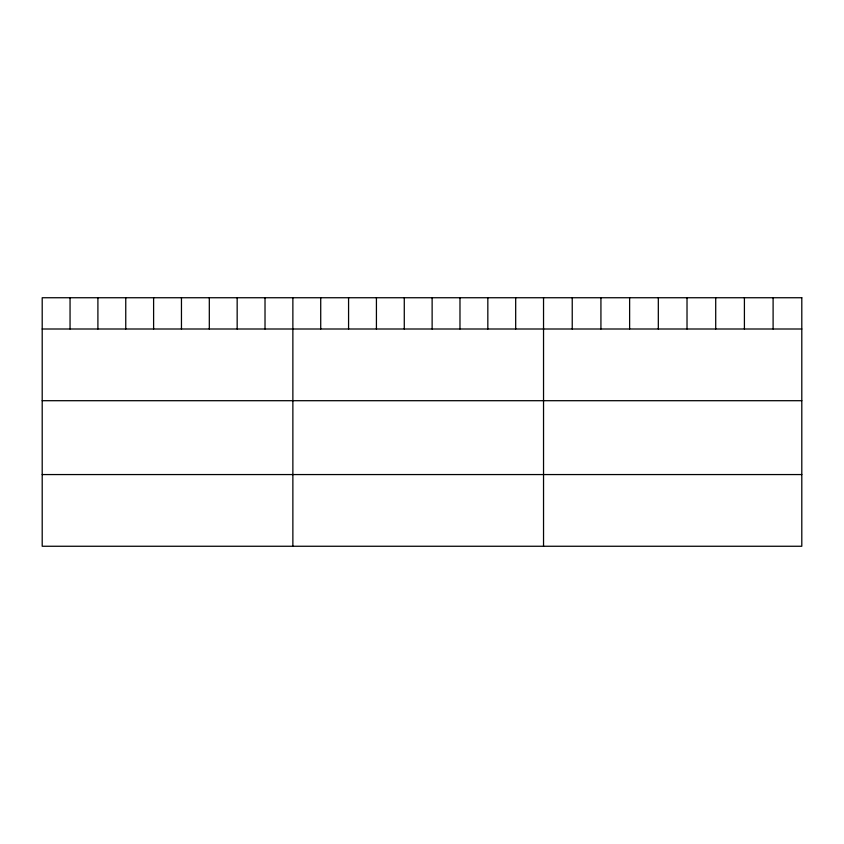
<?xml version="1.0" encoding="UTF-8"?>
<svg xmlns="http://www.w3.org/2000/svg" width="844" height="844" viewBox="0 0 844 844"><rect width="100%" height="100%" fill="white"/><g stroke="black" fill="none" stroke-linecap="round" stroke-linejoin="round"><path stroke-width="1.27" d="M42.2 329.002L801.8 329.002M42.2 400.7L801.8 400.7M42.2 474.56L801.8 474.56M773.104 297.742L773.104 329.002M744.408 297.742L744.408 329.002M715.712 297.742L715.712 329.002M687.016 297.742L687.016 329.002M658.32 297.742L658.32 329.002M629.624 297.742L629.624 329.002M600.928 297.742L600.928 329.002M572.232 297.742L572.232 329.002M543.536 297.742L543.536 546.258M515.684 297.742L515.684 329.002M487.832 297.742L487.832 329.002M459.98 297.742L459.98 329.002M432.128 297.742L432.128 329.002M404.276 297.742L404.276 329.002M376.424 297.742L376.424 329.002M348.572 297.742L348.572 329.002M320.72 297.742L320.72 329.002M292.868 297.742L292.868 546.258M265.016 297.742L265.016 329.002M237.164 297.742L237.164 329.002M209.312 297.742L209.312 329.002M181.46 297.742L181.46 329.002M153.608 297.742L153.608 329.002M125.756 297.742L125.756 329.002M97.904 297.742L97.904 329.002M70.052 297.742L70.052 329.002M801.8 297.742L42.2 297.742L42.2 546.258L801.8 546.258L801.8 297.742"/></g></svg>
